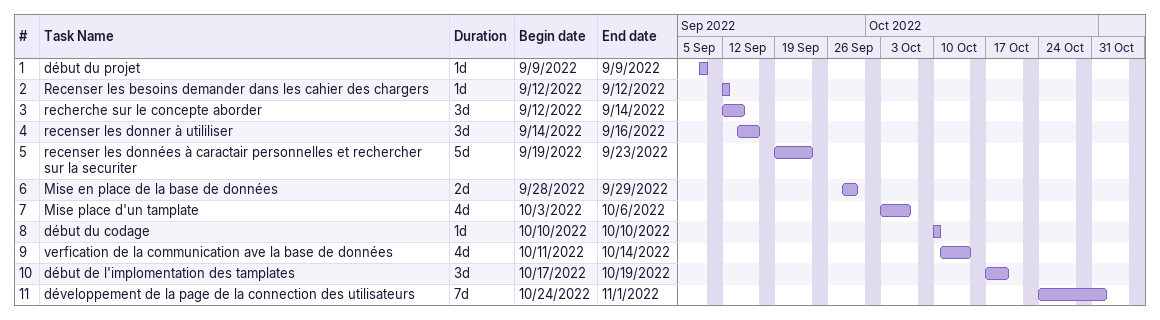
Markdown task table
| ID | Task | Duration | Start | Finish |
|---|---|---|---|---|
| 1 | début du projet | 1d | 2022-09-09 | 2022-09-09 |
| 2 | Recenser les besoins demander dans les cahier des chargers | 1d | 2022-09-12 | 2022-09-12 |
| 3 | recherche sur le concepte aborder | 3d | 2022-09-12 | 2022-09-14 |
| 4 | recenser les donner à utililiser | 3d | 2022-09-14 | 2022-09-16 |
| 5 | recenser les données à caractair personnelles et rechercher sur la securiter | 5d | 2022-09-19 | 2022-09-23 |
| 6 | Mise en place de la base de données | 2d | 2022-09-28 | 2022-09-29 |
| 7 | Mise place d'un tamplate | 4d | 2022-10-03 | 2022-10-06 |
| 8 | début du codage | 1d | 2022-10-10 | 2022-10-10 |
| 9 | verfication de la communication ave la base de données | 4d | 2022-10-11 | 2022-10-14 |
| 10 | début de l'implomentation des tamplates | 3d | 2022-10-17 | 2022-10-19 |
| 11 | développement de la page de la connection des utilisateurs | 7d | 2022-10-24 | 2022-11-01 |
